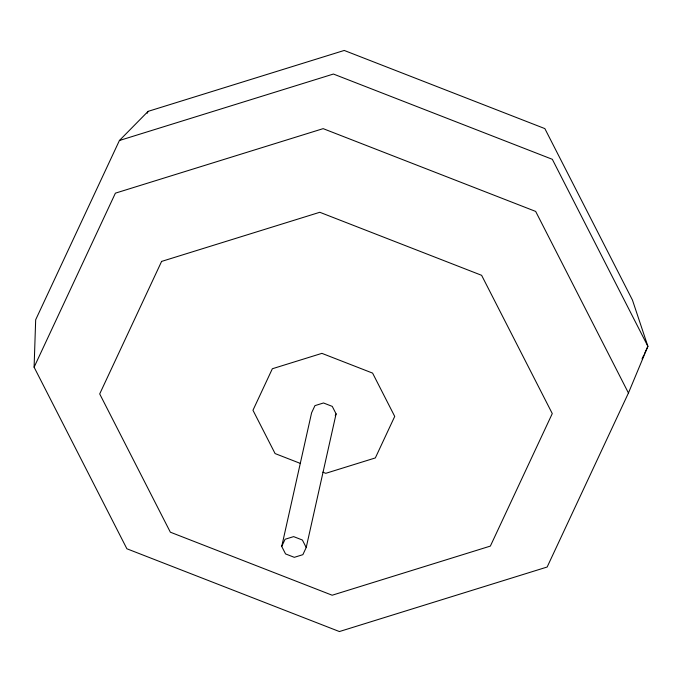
<?xml version="1.0" encoding="UTF-8"?>
<svg xmlns="http://www.w3.org/2000/svg" width="682" height="682" viewBox="0 0 682 682"><rect width="100%" height="100%" fill="white"/><g stroke="black" fill="none" stroke-linecap="round" stroke-linejoin="round"><path stroke-width="1.02" d="M34.1 367.189L35.677 319.756L119.418 140.501L148.105 111.362L344.231 50.451L544.85 128.6L632.436 300.02L647.9 346.345L628.446 393.002L547.152 567.023L339.397 631.549L126.886 548.771L34.1 367.189L115.394 193.159L323.149 128.642L535.668 211.42L628.446 393.002M281.726 546.435L311.597 412.806L314.948 405.637L323.507 402.977L332.262 406.387L336.09 413.872L306.218 547.501L302.868 554.671L294.309 557.33L285.553 553.92L281.726 546.435L285.076 539.266L293.635 536.615L302.39 540.025L306.218 547.501M147.201 113.289L148.105 111.362M335.254 415.662L336.09 413.872M642.043 358.877L643.851 355.024M644.746 353.097L647.9 346.345L552.326 159.307L333.421 74.04L119.418 140.501M300.438 463.445L275.093 453.573L252.962 410.257L272.348 368.749L321.904 353.361L372.594 373.105L394.725 416.412L375.339 457.929L325.783 473.317L322.859 472.174M161.608 261.411L99.7 393.923L170.347 532.19L332.168 595.224L490.367 546.094L552.275 413.582L481.62 275.315L319.798 212.281L161.608 261.411"/></g></svg>
